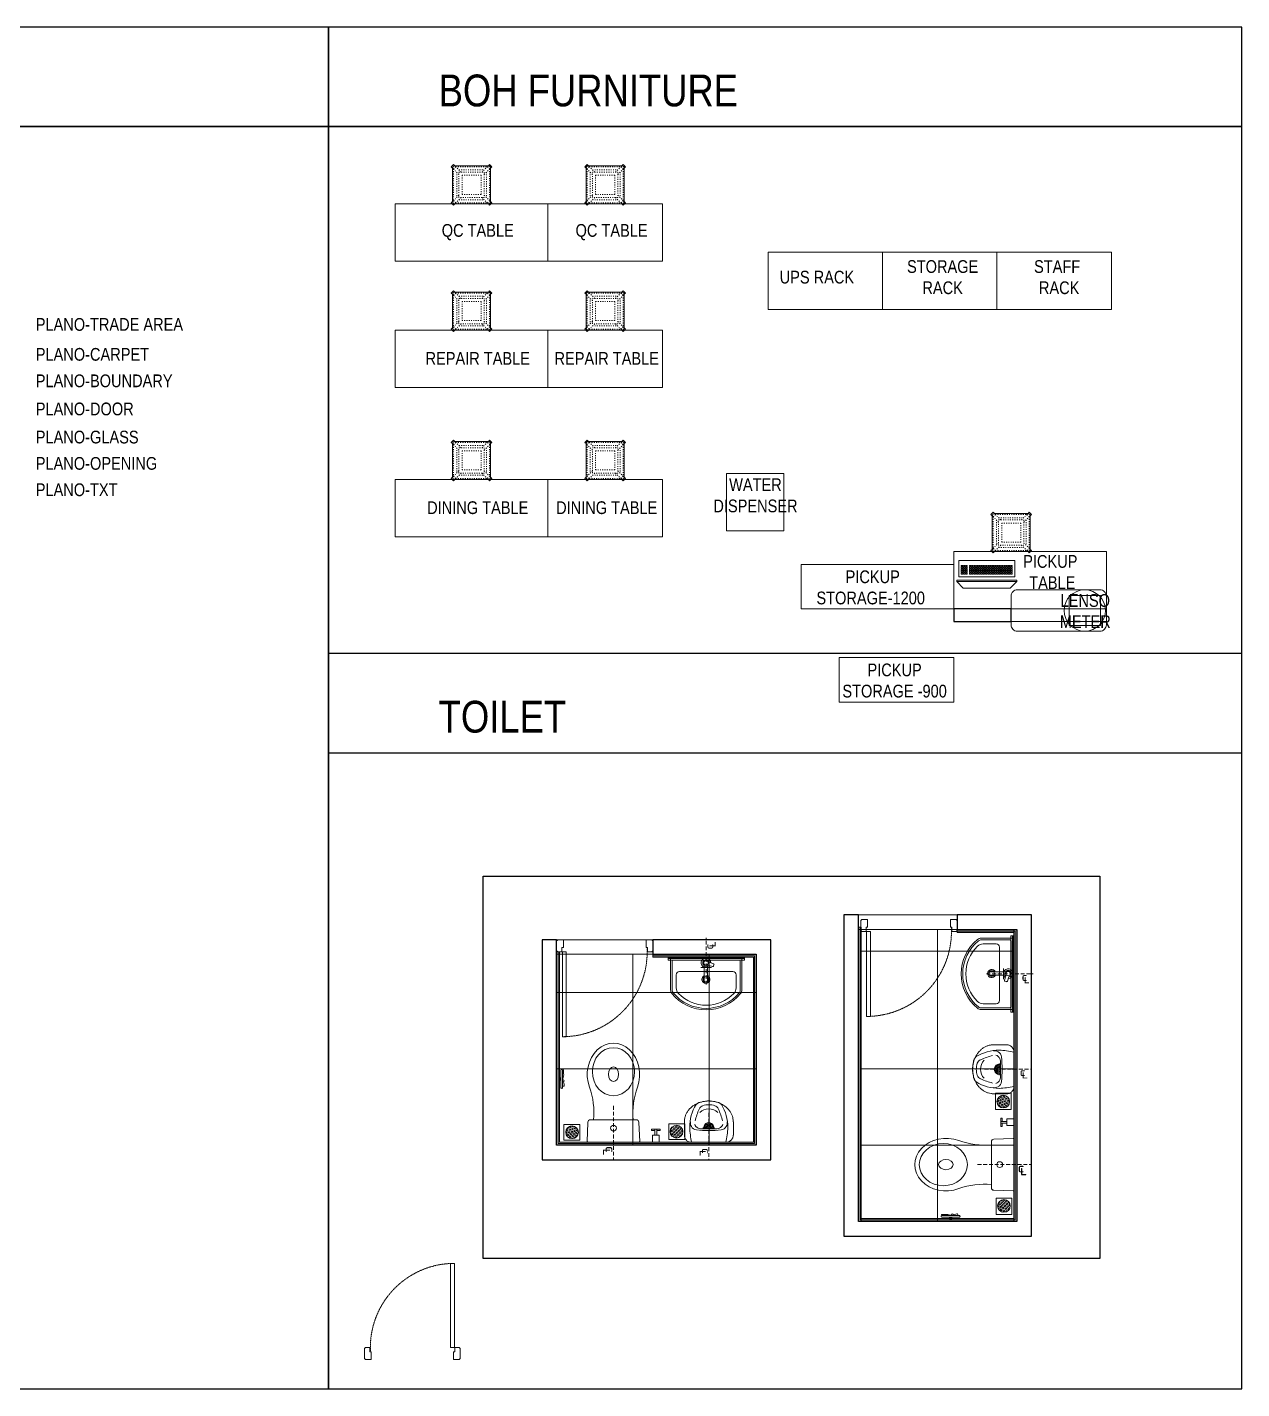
# Model space of a CAD drawing. Header units: millimetres. Extents: x 13313 to 49928, y -904178 to -893476.
# Drawn here: x 40379 to 49928, y -904178 to -893476 of the extents above; entities that cross this region are included whole.
import ezdxf

# ---------------------------------------------------------------- set-up
doc = ezdxf.new("R2010")
doc.units = ezdxf.units.MM
doc.header["$LTSCALE"] = 12
doc.header["$MEASUREMENT"] = 0
for name, pattern in [('a_p6_plan_L18$0$HIDDEN', [0.375, 0.25, -0.125]), ('ACAD_ISO03W100', [30, 12, -18]), ('CENTER', [2, 1.25, -0.25, 0.25, -0.25]), ('DOT2', [0.125, 0, -0.125]), ('HIDDEN', [0.375, 0.25, -0.125]), ('HIDDEN2', [0.1875, 0.125, -0.0625])]:
    doc.linetypes.add(name, pattern=pattern)
doc.layers.get('0').update_dxf_attribs({"lineweight": 25})
for name, color, linetype, lineweight in [('A-WALL', 1, 'Continuous', 30), ('centerline-toilets', 2, 'CENTER', 13), ('Fhitting', 152, 'Continuous', 30), ('LK-CURTAIN', 144, 'Continuous', 9), ('LK-DOOR', 34, 'Continuous', 20), ('LK-EQPMT', 3, 'Continuous', 18), ('LK-FF&E WALL', 1, 'Continuous', 9), ('LK-FLOORING', 6, 'Continuous', 15), ('LK-IT', 3, 'Continuous', 18), ('LK-PARTITION', 21, 'Continuous', 25), ('LK-TEXT', 31, 'Continuous', 5), ('LN-ELEVATION-1', 81, 'Continuous', 13), ('LN-ELEVATION-2', 103, 'Continuous', 20), ('LN-ELEVATION-3', 125, 'a_p6_plan_L18$0$HIDDEN', 18), ('LN-ELEVATION-5', 167, 'Continuous', 5), ('PHE-FITTING', 5, 'Continuous', 9), ('PLANO-BOUNDARY', 252, 'Continuous', 5), ('PLANO-CARPET', 3, 'Continuous', 18), ('PLANO-DOOR', 252, 'Continuous', 5), ('PLANO-GLASS', 252, 'Continuous', 5), ('PLANO-OPENING', 252, 'Continuous', 5), ('PLANO-TXT', 252, 'Continuous', 5)]:
    doc.layers.add(name, color=color, linetype=linetype, lineweight=lineweight)
doc.layers.add('A_BEAMPLASTER', color=8, linetype='Continuous', lineweight=9, true_color=0x757575)
doc.layers.add('PLANO-TRADE AREA', color=7, linetype='Continuous')
doc.styles.add('LK TXT HEADER', font='Arial Narrow.ttf', dxfattribs={"height": 250})
doc.styles.add('LK TXT STD 100', font='Arial Narrow.ttf', dxfattribs={"height": 100})
doc.styles.get("Standard").update_dxf_attribs({"font": 'Arial Narrow.ttf'})

# ---------------------------------------------------------------- blocks, each defined once
blk = doc.blocks.new('CLENS 600 TYPE 6')
at = {"layer": 'LN-ELEVATION-1', "ltscale": 0.5}
blk.add_lwpolyline([(130, -225), (-130, -225, -0.414214), (-150, -205), (-150, 55, -0.414214), (-130, 75), (130, 75, -0.414214), (150, 55), (150, -205, -0.414214)], format="xyb", close=True, dxfattribs=at)
at = {"layer": 'LN-ELEVATION-3', "linetype": 'ACAD_ISO03W100', "ltscale": 0.05}
for p, q in [((-100, 7), (-142, 50)), ((-142, -200), (-142, 50)), ((-82, 25), (-125, 67)), ((125, 67), (-125, 67)), ((-117, -175), (-117, 25)), ((100, 42), (-100, 42)), ((82, 25), (125, 67)), ((100, 7), (142, 50)), ((117, -175), (117, 25)), ((142, -200), (142, 50)), ((-100, -157), (-142, -200)), ((-82, -175), (-125, -217)), ((100, -192), (-100, -192)), ((82, -175), (125, -217)), ((100, -157), (142, -200)), ((125, -217), (-125, -217))]:
    blk.add_line(p, q, dxfattribs=at)
for points in [[(-132, 75), (-125, 67), (-142, 50), (-150, 57)], [(132, 75), (125, 67), (142, 50), (150, 57)], [(-132, -225), (-125, -217), (-142, -200), (-150, -207)], [(132, -225), (125, -217), (142, -200), (150, -207)]]:
    blk.add_lwpolyline(points, dxfattribs=at)
for points in [[(100, -175), (-100, -175), (-100, 25), (100, 25)], [(75, -150), (-75, -150), (-75, 0), (75, 0)]]:
    blk.add_lwpolyline(points, close=True, dxfattribs=at)
at = {"layer": 'LN-ELEVATION-5', "ltscale": 0.5}
for points in [[(-150, 57), (-160, 67), (-142, 85), (-132, 75)], [(150, 57), (160, 67), (142, 85), (132, 75)], [(-150, -207), (-160, -217), (-142, -235), (-132, -225)], [(150, -207), (160, -217), (142, -235), (132, -225)]]:
    blk.add_lwpolyline(points, dxfattribs=at)
blk = doc.blocks.new('*U63')
at = {"layer": 'LK-EQPMT', "ltscale": 12}
blk.add_lwpolyline([(6, 5), (-6, 5), (-6, -5), (6, -5)], close=True, dxfattribs=at)
blk = doc.blocks.new('*U62')
at = {"color": 0, "linetype": 'ByBlock', "lineweight": -2, "transparency": 16777216}
for p in [(0, 0), (18, 0), (36, 0), (54, 0), (72, 0), (90, 0), (108, 0), (126, 0), (144, 0), (162, 0), (180, 0), (198, 0), (216, 0), (233, 0), (251, 0), (269, 0), (287, 0), (305, 0), (323, 0), (0, -15), (0, -29), (0, -44), (0, -59), (18, -15), (18, -29), (18, -44), (18, -59), (36, -15), (36, -29), (36, -44), (36, -59), (54, -15), (54, -29), (54, -44), (54, -59), (72, -15), (72, -29), (72, -44), (72, -59), (90, -15), (90, -29), (90, -44), (90, -59), (108, -15), (108, -29), (108, -44), (108, -59), (126, -15), (126, -29), (126, -44), (126, -59), (144, -15), (144, -29), (144, -44), (144, -59), (162, -15), (162, -29), (162, -44), (162, -59), (180, -15), (180, -29), (180, -44), (180, -59), (198, -15), (198, -29), (198, -44), (198, -59), (216, -15), (216, -29), (216, -44), (216, -59), (233, -15), (233, -29), (233, -44), (233, -59), (251, -15), (251, -29), (251, -44), (251, -59), (269, -15), (269, -29), (269, -44), (269, -59), (287, -15), (287, -29), (287, -44), (287, -59), (305, -15), (305, -29), (305, -44), (305, -59), (323, -15), (323, -29), (323, -44), (323, -59)]:
    blk.add_blockref('*U63', p, dxfattribs=at)
blk = doc.blocks.new('*U65')
at = {"layer": 'LK-EQPMT', "ltscale": 12}
blk.add_lwpolyline([(6, 5), (-6, 5), (-6, -5), (6, -5)], close=True, dxfattribs=at)
blk = doc.blocks.new('*U64')
at = {"color": 0, "linetype": 'ByBlock', "lineweight": -2, "transparency": 16777216}
for p in [(0, 0), (18, 0), (36, 0), (0, -15), (0, -29), (0, -44), (0, -59), (18, -15), (18, -29), (18, -44), (18, -59), (36, -15), (36, -29), (36, -44), (36, -59)]:
    blk.add_blockref('*U65', p, dxfattribs=at)
blk = doc.blocks.new('KEYBOARD')
at = {"ltscale": 12}
blk.add_lwpolyline([(8, 0), (8, 129), (448, 129), (448, 0)], close=True, dxfattribs=at)
for name, p in [('*U62', (35, 102)), ('*U64', (387, 102))]:
    blk.add_blockref(name, p)
blk = doc.blocks.new('Pickup table PC')
at = {"layer": 'LN-ELEVATION-2', "ltscale": 0.5}
for points in [[(470, 50), (0, 50), (0, 62), (470, 62)], [(420, 0), (50, 0), (0, 50), (470, 50)]]:
    blk.add_lwpolyline(points, close=True, dxfattribs=at)
blk = doc.blocks.new('*U58')
at = {"layer": 'LK-DOOR'}
for p, q in [((547492, 1778574), (547492, 1779241)), ((547523, 1779241), (547492, 1779241)), ((547523, 1779241), (547523, 1778574)), ((547447, 1778569), (547453, 1778569)), ((547447, 1778484), (547447, 1778569)), ((547447, 1778484), (547453, 1778484)), ((547453, 1778574), (547489, 1778574)), ((547453, 1778569), (547453, 1778574)), ((547453, 1778479), (547453, 1778484)), ((547453, 1778479), (547500, 1778479)), ((547489, 1778540), (547489, 1778574)), ((547489, 1778540), (547500, 1778540)), ((547523, 1778574), (547492, 1778574)), ((547500, 1778479), (547500, 1778540)), ((548151, 1778479), (548151, 1778540)), ((548161, 1778540), (548151, 1778540)), ((548198, 1778479), (548151, 1778479)), ((548198, 1778574), (548161, 1778574)), ((548161, 1778540), (548161, 1778574)), ((548198, 1778569), (548198, 1778574)), ((548203, 1778569), (548198, 1778569)), ((548198, 1778479), (548198, 1778484)), ((548203, 1778484), (548198, 1778484)), ((548203, 1778484), (548203, 1778569))]:
    blk.add_line(p, q, dxfattribs=at)
at = {"layer": 'LK-DOOR', "color": 7, "linetype": 'HIDDEN2', "extrusion": (0, 0, -1)}
blk.add_ellipse((547492, 1778574), major_axis=(667, 0), ratio=1, start_param=-1.570791, end_param=0.051209, dxfattribs=at)
blk = doc.blocks.new('*U59')
at = {"layer": 'LK-DOOR'}
for p, q in [((547492, 1778574), (547492, 1779241)), ((547523, 1779241), (547492, 1779241)), ((547523, 1779241), (547523, 1778574)), ((547447, 1778569), (547453, 1778569)), ((547447, 1778484), (547447, 1778569)), ((547447, 1778484), (547453, 1778484)), ((547453, 1778574), (547489, 1778574)), ((547453, 1778569), (547453, 1778574)), ((547453, 1778479), (547453, 1778484)), ((547453, 1778479), (547500, 1778479)), ((547489, 1778540), (547489, 1778574)), ((547489, 1778540), (547500, 1778540)), ((547523, 1778574), (547492, 1778574)), ((547500, 1778479), (547500, 1778540)), ((548151, 1778479), (548151, 1778540)), ((548161, 1778540), (548151, 1778540)), ((548198, 1778479), (548151, 1778479)), ((548198, 1778574), (548161, 1778574)), ((548161, 1778540), (548161, 1778574)), ((548198, 1778569), (548198, 1778574)), ((548203, 1778569), (548198, 1778569)), ((548198, 1778479), (548198, 1778484)), ((548203, 1778484), (548198, 1778484)), ((548203, 1778484), (548203, 1778569))]:
    blk.add_line(p, q, dxfattribs=at)
at = {"layer": 'LK-DOOR', "color": 7, "linetype": 'HIDDEN2', "extrusion": (0, 0, -1)}
blk.add_ellipse((547492, 1778574), major_axis=(667, 0), ratio=1, start_param=-1.570791, end_param=0.051209, dxfattribs=at)
blk = doc.blocks.new('Stool')
at = {"layer": 'LN-ELEVATION-1', "ltscale": 0.5}
blk.add_lwpolyline([(-130, 300), (130, 300, -0.414214), (150, 280), (150, 20, -0.414214), (130, 0), (-130, 0, -0.414214), (-150, 20), (-150, 280, -0.414214)], format="xyb", close=True, dxfattribs=at)
at = {"layer": 'LN-ELEVATION-3', "linetype": 'ACAD_ISO03W100', "ltscale": 0.05}
for p, q in [((-100, 232), (-142, 275)), ((-142, 275), (-142, 25)), ((-82, 250), (-125, 292)), ((-125, 292), (125, 292)), ((-117, 250), (-117, 50)), ((-100, 267), (100, 267)), ((82, 250), (125, 292)), ((100, 232), (142, 275)), ((117, 250), (117, 50)), ((142, 275), (142, 25)), ((-100, 68), (-142, 25)), ((-82, 50), (-125, 8)), ((-125, 8), (125, 8)), ((-100, 33), (100, 33)), ((82, 50), (125, 8)), ((100, 68), (142, 25))]:
    blk.add_line(p, q, dxfattribs=at)
for points in [[(-132, 300), (-125, 292), (-142, 275), (-150, 282)], [(132, 300), (125, 292), (142, 275), (150, 282)], [(-132, 0), (-125, 8), (-142, 25), (-150, 18)], [(132, 0), (125, 8), (142, 25), (150, 18)]]:
    blk.add_lwpolyline(points, dxfattribs=at)
for points in [[(-100, 250), (100, 250), (100, 50), (-100, 50)], [(-75, 225), (75, 225), (75, 75), (-75, 75)]]:
    blk.add_lwpolyline(points, close=True, dxfattribs=at)
at = {"layer": 'LN-ELEVATION-5', "ltscale": 0.5}
for points in [[(-150, 282), (-160, 292), (-142, 310), (-132, 300)], [(150, 282), (160, 292), (142, 310), (132, 300)], [(-150, 18), (-160, 8), (-142, -10), (-132, 0)], [(150, 18), (160, 8), (142, -10), (132, 0)]]:
    blk.add_lwpolyline(points, dxfattribs=at)
blk = doc.blocks.new('DLF-RSP-AR-CD-DWG-4DT-3113$0$X-TYPICAL TOILET UPPER FLOORS - 02$0$urinals')
at = {"layer": 'PHE-FITTING'}
for p, q in [((0, -16), (0, 8)), ((0, -105), (0, -161)), ((-46, -115), (46, -115))]:
    blk.add_line(p, q, dxfattribs=at)
blk.add_lwpolyline([(135, 0), (-135, 0, 0.036949), (-150, -116, 0.138094), (-100, -297, 0.221721), (-52, -318, 0.062656), (0, -325, 0.062656), (52, -318, 0.221721), (100, -297, 0.138094), (150, -116, 0.036949)], format="xyb", close=True, dxfattribs=at)
for centre, radius, start, end in [((-94, -145), 47.1, 93.3708, 154.4824), ((3, -1238), 1145, 90.1625, 95.0265), ((-51, -225), 119, 89.5454, 105.8857), ((0, -996), 891, 89.9918, 93.182), ((0, -115), 40, 167.428, 12.572), ((0, -115), 33, 164.1814, 15.8186), ((0, -115), 32, 163.6049, 16.3951), ((0, -115), 22.6, 155.6653, 24.3347), ((0, -115), 14.7, 139.9109, 40.0891), ((-3, -1238), 1145, 84.9735, 89.8375), ((0, -996), 891, 86.818, 90.0082), ((51, -225), 119, 74.1143, 90.4546), ((94, -145), 47.1, 25.5176, 86.6292), ((-91, -153), 53.8, 148.4868, 188.6401), ((-71, -150), 40.2, 106.7016, 169.725), ((414, -38), 538, 193.994, 204.5632), ((-414, -38), 538, 335.4368, 346.006), ((71, -150), 40.2, 10.275, 73.2984), ((91, -153), 53.8, 351.3599, 31.5132), ((-30, -241), 50, 204.5632, 250.4606), ((-2, -165), 97.6, 225, 270.9552), ((-2, -161), 135, 250.4606, 270.6492), ((2, -165), 97.6, 269.0448, 315), ((2, -161), 135, 269.3508, 289.5394), ((30, -241), 50, 289.5394, 335.4368)]:
    blk.add_arc(centre, radius, start, end, dxfattribs=at)
blk.add_open_spline([(135, 0), (105, 0), (76, 0), (-13, 0), (-73, 0), (-133, 0), (-133, 0), (-134, 0), (-134, 0), (-135, 0), (-135, 0), (-135, 0), (-135, 0), (-135, 0), (-135, 0), (-135, 0), (-135, 0), (-135, 0), (-135, 0), (-135, 0), (-135, 0), (-135, 0), (-135, 0), (-136, 0), (-136, 0), (-136, 0), (-137, 0), (-138, 0), (-138, 0), (-141, 0), (-142, 0), (-146, -1), (-149, -2), (-155, -3), (-158, -5), (-163, -7), (-166, -9), (-171, -13), (-173, -15), (-178, -19), (-180, -22), (-184, -27), (-185, -29), (-188, -35), (-189, -38), (-191, -43), (-191, -46), (-192, -50), (-192, -51), (-192, -52), (-192, -54), (-193, -56), (-193, -56), (-193, -57), (-193, -57), (-193, -57), (-193, -57), (-193, -57), (-193, -57), (-193, -57), (-193, -57), (-193, -58), (-193, -58), (-193, -58), (-193, -58), (-193, -58), (-193, -58), (-193, -58), (-193, -59), (-193, -59), (-193, -60), (-193, -61), (-193, -62), (-193, -65), (-193, -66), (-193, -72), (-193, -75), (-193, -86), (-193, -93), (-193, -114), (-193, -128), (-193, -146), (-193, -145), (-193, -149), (-193, -150), (-193, -154), (-193, -156), (-193, -159), (-193, -159), (-193, -159), (-193, -159), (-193, -160), (-193, -160), (-193, -160), (-193, -160), (-193, -160), (-193, -160), (-193, -160), (-193, -160), (-193, -160), (-193, -160), (-193, -160), (-193, -161), (-193, -161), (-193, -161), (-193, -162), (-193, -162), (-192, -164), (-192, -165), (-192, -168), (-192, -170), (-192, -176), (-191, -180), (-189, -191), (-188, -198), (-183, -212), (-180, -219), (-173, -233), (-169, -240), (-159, -253), (-154, -259), (-142, -271), (-136, -277), (-123, -287), (-115, -292), (-101, -301), (-93, -305), (-77, -311), (-69, -314), (-53, -319), (-44, -321), (-28, -323), (-20, -324), (-9, -325), (-7, -325), (-3, -325), (-1, -325), (2, -325), (4, -325), (8, -325), (11, -325), (21, -324), (27, -323), (42, -321), (50, -319), (67, -315), (75, -312), (92, -305), (100, -301), (115, -292), (123, -288), (136, -277), (143, -271), (155, -259), (160, -252), (170, -238), (174, -231), (181, -217), (184, -210), (188, -195), (190, -188), (191, -179), (191, -178), (192, -174), (192, -171), (192, -168), (192, -167), (192, -164), (192, -162), (192, -160), (192, -160), (192, -160), (192, -160), (192, -160), (192, -159), (192, -159), (192, -159), (192, -158), (192, -157), (192, -156), (192, -155), (192, -152), (192, -150), (192, -143), (192, -144), (192, -132), (192, -124), (192, -99), (192, -82), (192, -65), (192, -64), (192, -62), (192, -60), (192, -58), (192, -58), (192, -57), (192, -57), (192, -57), (192, -57), (192, -57), (192, -57), (192, -57), (192, -57), (192, -57), (192, -57), (192, -56), (192, -56), (192, -55), (192, -55), (192, -53), (192, -52), (192, -48), (191, -46), (190, -40), (189, -37), (186, -31), (184, -28), (180, -22), (178, -19), (173, -14), (170, -12), (164, -8), (161, -6), (155, -3), (151, -2), (145, -1), (142, 0), (137, 0), (136, 0), (135, 0)], degree=3, knots=[0, 0, 0, 0, 0.329607, 0.329607, 0.988822, 0.988822, 0.996691, 0.996691, 0.998638, 0.998638, 0.99992, 0.99992, 1.000227, 1.000227, 1.000534, 1.000534, 1.001148, 1.001148, 1.002375, 1.002375, 1.00483, 1.00483, 1.009739, 1.009739, 1.019558, 1.019558, 1.039196, 1.039196, 1.078472, 1.078472, 1.157024, 1.157024, 1.314128, 1.314128, 1.471232, 1.471232, 1.628335, 1.628335, 1.785439, 1.785439, 1.942543, 1.942543, 2.099647, 2.099647, 2.256751, 2.256751, 2.413855, 2.413855, 2.450944, 2.450944, 2.525122, 2.525122, 2.556641, 2.556641, 2.563699, 2.563699, 2.567479, 2.567479, 2.57001, 2.57001, 2.570783, 2.570783, 2.572328, 2.572328, 2.573873, 2.573873, 2.576964, 2.576964, 2.583145, 2.583145, 2.595507, 2.595507, 2.620232, 2.620232, 2.669681, 2.669681, 2.76858, 2.76858, 2.966376, 2.966376, 3.36197, 3.36197, 3.45996, 3.45996, 3.491387, 3.491387, 3.554241, 3.554241, 3.562213, 3.562213, 3.566829, 3.566829, 3.570018, 3.570018, 3.570684, 3.570684, 3.571294, 3.571294, 3.571904, 3.571904, 3.573124, 3.573124, 3.575564, 3.575564, 3.580444, 3.580444, 3.590203, 3.590203, 3.609723, 3.609723, 3.648762, 3.648762, 3.72684, 3.72684, 3.861362, 3.861362, 3.995884, 3.995884, 4.130406, 4.130406, 4.264928, 4.264928, 4.39945, 4.39945, 4.533972, 4.533972, 4.668494, 4.668494, 4.803016, 4.803016, 4.937539, 4.937539, 5.072061, 5.072061, 5.118026, 5.118026, 5.144558, 5.144558, 5.17109, 5.17109, 5.224154, 5.224154, 5.330281, 5.330281, 5.468863, 5.468863, 5.607445, 5.607445, 5.746027, 5.746027, 5.884609, 5.884609, 6.023191, 6.023191, 6.161773, 6.161773, 6.300355, 6.300355, 6.438937, 6.438937, 6.577519, 6.577519, 6.602876, 6.602876, 6.653589, 6.653589, 6.673028, 6.673028, 6.711906, 6.711906, 6.713712, 6.713712, 6.715518, 6.715518, 6.719129, 6.719129, 6.726351, 6.726351, 6.740796, 6.740796, 6.769686, 6.769686, 6.827466, 6.827466, 6.943027, 6.943027, 7.174147, 7.174147, 7.636387, 7.636387, 7.659394, 7.659394, 7.705407, 7.705407, 7.71212, 7.71212, 7.713128, 7.713128, 7.714137, 7.714137, 7.716153, 7.716153, 7.720185, 7.720185, 7.728249, 7.728249, 7.744378, 7.744378, 7.776636, 7.776636, 7.841152, 7.841152, 7.970184, 7.970184, 8.14844, 8.14844, 8.326696, 8.326696, 8.504953, 8.504953, 8.683209, 8.683209, 8.861465, 8.861465, 9.039722, 9.039722, 9.217978, 9.217978, 9.283185, 9.283185, 9.283185, 9.283185], dxfattribs=at)
blk = doc.blocks.new('jALI')
at = {"layer": 'PHE-FITTING', "ltscale": 5}
h = blk.add_hatch(dxfattribs=at)
h.set_pattern_fill('HEX', color=256, scale=50, angle=135, double=1)
h.set_pattern_definition([(135, (-344825.863, 460708.187), (-7.65465545, -7.65465545), [6.25, -12.5]), (255, (-344825.863, 460708.187), (10.4564538, -2.80179835), [6.25, -12.5]), (195, (-344830.282, 460712.606), (2.80179835, -10.4564538), [6.25, -12.5])])
edge = h.paths.add_edge_path()
edge.add_arc((-393188, 163648), 50, -90, 270)
blk.add_lwpolyline([(-393250, 163582), (-393126, 163582), (-393126, 163709), (-393250, 163709)], close=True, dxfattribs=at)
blk.add_circle((-393188, 163648), 50, dxfattribs=at)
blk = doc.blocks.new('Urinal')
at = {"layer": 'centerline-toilets', "linetype": 'HIDDEN', "ltscale": 10}
blk.add_line((0, 231), (0, -137), dxfattribs=at)
at = {"layer": 'Fhitting', "lineweight": 0, "ltscale": 0.5, "rotation": 180}
blk.add_blockref('DLF-RSP-AR-CD-DWG-4DT-3113$0$X-TYPICAL TOILET UPPER FLOORS - 02$0$urinals', (0, 0), dxfattribs=at)
at = {"layer": 'Fhitting', "lineweight": 0, "ltscale": 0.5, "xscale": -1, "rotation": 90}
blk.add_blockref('jALI', (163394, -393104), dxfattribs=at)
at = {"layer": 'centerline-toilets', "linetype": 'DOT2', "insert": (-31, -69), "char_height": 75, "width": 495.83, "attachment_point": 5, "rotation": 270}
blk.add_mtext('{\\fISOCPEUR|b0|i0|c0|p34;℄}', dxfattribs=at)
blk = doc.blocks.new('WC')
at = {"layer": 'centerline-toilets', "linetype": 'HIDDEN', "ltscale": 10}
blk.add_line((0, 286), (0, -135), dxfattribs=at)
at = {"layer": 'PHE-FITTING'}
for p, q in [((-413, 567), (-413, 429)), ((-401, 567), (-401, 429)), ((-419, 507), (-425, 507)), ((-425, 507), (-425, 489)), ((-419, 489), (-425, 489)), ((-419, 507), (-419, 489)), ((-419, 504), (-413, 504)), ((-419, 492), (-413, 492)), ((-206, 6), (-202, 157)), ((181, 177), (-183, 177)), ((206, 6), (200, 157)), ((-200, 0), (200, 0))]:
    blk.add_line(p, q, dxfattribs=at)
at = {"layer": 'PHE-FITTING', "ltscale": 100}
for p, q in [((366, 103), (300, 103)), ((300, 92), (300, 103)), ((326, 92), (300, 92)), ((307, 0), (307, 57)), ((359, 57), (307, 57)), ((326, 103), (326, 57)), ((340, 103), (340, 57)), ((366, 92), (340, 92)), ((359, 57), (359, 0)), ((366, 92), (366, 103)), ((359, 0), (307, 0))]:
    blk.add_line(p, q, dxfattribs=at)
at = {"layer": 'PHE-FITTING'}
blk.add_circle((0, 112), 22.9, dxfattribs=at)
for centre, radius, start, end in [((-407, 567), 6, 0, 180), ((-407, 429), 6, 180, 0), ((-776, 231), 622, 354.997, 19.0619), ((776, 226), 623, 160.5196, 184.5617), ((-182, 158), 19.3, 90.3509, 180.8981), ((180, 158), 19.3, 359.1019, 89.6491), ((-200, 6), 5.72, 177.9546, 270), ((200, 6), 5.72, 270, 2.0454)]:
    blk.add_arc(centre, radius, start, end, dxfattribs=at)
at = {"layer": 'PHE-FITTING', "extrusion": (0, 0, -1)}
for centre, major_axis, ratio, start_param, end_param in [((0, 534), (0, -245), 0.842028, 7.436326, 11.41323), ((0, 535), (0, -57.2), 0.7, 1.570796326794896, 7.853981633974482)]:
    blk.add_ellipse(centre, major_axis=major_axis, ratio=ratio, start_param=start_param, end_param=end_param, dxfattribs=at)
blk.add_ellipse((0, 555), major_axis=(0, -189), ratio=0.878788, dxfattribs=at)
at = {"layer": 'PHE-FITTING'}
blk.add_open_spline([(-401, 441), (-397, 441), (-384, 439), (-389, 459), (-396, 480), (-386, 478), (-386, 491), (-403, 487), (-385, 532), (-396, 547), (-391, 570), (-397, 569), (-401, 568)], degree=3, knots=[0, 0, 0, 0, 9.744972, 33.823887, 47.583551, 49.497915, 60.560502, 63.822284, 93.508019, 135.756925, 141.904352, 150.301906, 150.301906, 150.301906, 150.301906], dxfattribs=at)
at = {"layer": 'PHE-FITTING', "lineweight": 0, "ltscale": 0.5, "rotation": 270}
blk.add_blockref('jALI', (-163973, -393109), dxfattribs=at)
at = {"layer": 'centerline-toilets', "linetype": 'DOT2', "insert": (-36, -57), "char_height": 85.83, "width": 567.4, "attachment_point": 5, "rotation": 270}
blk.add_mtext('{\\fISOCPEUR|b0|i0|c0|p34;℄}', dxfattribs=at)
blk = doc.blocks.new('Wash Basin')
at = {"layer": 'PHE-FITTING', "lineweight": 9}
h = blk.add_hatch(dxfattribs=at)
h.set_pattern_fill('ANSI38', color=256, scale=70, angle=990, style=0, double=1)
h.set_pattern_definition([(315, (-64.7135, -33.325), (6.18718, 6.18718), []), (45, (-64.7135, -33.325), (6.18718, 18.56155), [21.875, -13.125])])
h.paths.add_polyline_path([(300, -22), (-300, -22), (-300, -34), (300, -34)])
at = {"layer": 'centerline-toilets', "linetype": 'HIDDEN', "ltscale": 10}
blk.add_line((0, -238), (0, 130), dxfattribs=at)
at = {"layer": 'PHE-FITTING', "ltscale": 100}
for p, q in [((-280, -32), (-280, -278)), ((-270, -22), (270, -22)), ((-268, -55), (-268, -278)), ((-258, -45), (258, -45)), ((-15, -89), (-15, -208)), ((11, -208), (11, -89)), ((268, -55), (268, -278)), ((280, -32), (280, -278))]:
    blk.add_line(p, q, dxfattribs=at)
at = {"layer": 'PHE-FITTING', "lineweight": 9}
blk.add_lwpolyline([(-300, -22), (-300, -34), (300, -34), (300, -22)], close=True, dxfattribs=at)
at = {"layer": 'PHE-FITTING', "ltscale": 0.5}
blk.add_lwpolyline([(-300, -34), (-300, -46), (300, -46), (300, -34)], close=True, dxfattribs=at)
at = {"layer": 'PHE-FITTING', "ltscale": 100}
blk.add_lwpolyline([(41, -103), (-41, -103)], dxfattribs=at)
blk.add_lwpolyline([(23, -62), (58, -74, -0.414214), (61, -81), (58, -93, -0.414214), (50, -96), (16, -85)], format="xyb", dxfattribs=at)
blk.add_lwpolyline([(-235, -264, 0.191896), (-217, -309, 0.420236), (217, -309, 0.191896), (235, -264), (235, -161, 0.414214), (210, -136), (-210, -136, 0.414214), (-235, -161)], format="xyb", close=True, dxfattribs=at)
for centre, radius in [((-2, -67), 17.5), ((-2, -197), 22.5)]:
    blk.add_circle(centre, radius, dxfattribs=at)
for centre, radius, start, end in [((-270, -32), 10, 90, 180), ((-258, -55), 10, 90, 180), ((258, -55), 10, 0, 90), ((270, -32), 10, 0, 90), ((-2, -197), 32.1, 113.0898, 66.246), ((-2, -197), 20.5, 128.0403, 237.2899), ((-2, -197), 20.5, 304.4733, 50.7332), ((-230, -278), 50, 180, 218.4461), ((0, -89), 348, 219.2826, 320.7174), ((-230, -278), 38, 180, 218.4461), ((0, -89), 336, 219.313, 320.687), ((230, -278), 38, 321.5539, 0), ((230, -278), 50, 321.5539, 0)]:
    blk.add_arc(centre, radius, start, end, dxfattribs=at)
for centre, major_axis, start_param, end_param in [((-2, -67), (0, 38.3), 4.720493, 9.081982), ((-2, -67), (-0.2, -25.6), 1.769108, 7.074098), ((-2, -67), (0, 38.3), 3.484555, 4.083576), ((-2, -208), (-9.04, 9.04), 0.785398, 3.926991)]:
    blk.add_ellipse(centre, major_axis=major_axis, ratio=1, start_param=start_param, end_param=end_param, dxfattribs=at)
at = {"layer": 'centerline-toilets', "linetype": 'DOT2', "insert": (33, 62), "char_height": 75, "width": 495.83, "attachment_point": 5, "rotation": 90}
blk.add_mtext('{\\fISOCPEUR|b0|i0|c0|p34;℄}', dxfattribs=at)
blk = doc.blocks.new('*U60')
at = {"layer": 'LK-DOOR'}
for p, q in [((548122, 1779235), (548122, 1778574)), ((548122, 1779235), (548153, 1779235)), ((548153, 1778574), (548153, 1779235)), ((547447, 1778569), (547452, 1778569)), ((547447, 1778484), (547447, 1778569)), ((547447, 1778484), (547452, 1778484)), ((547452, 1778574), (547489, 1778574)), ((547452, 1778569), (547452, 1778574)), ((547452, 1778479), (547452, 1778484)), ((547452, 1778479), (547499, 1778479)), ((547489, 1778540), (547489, 1778574)), ((547489, 1778540), (547499, 1778540)), ((547499, 1778479), (547499, 1778540)), ((548122, 1778574), (548153, 1778574)), ((548145, 1778479), (548145, 1778540)), ((548156, 1778540), (548145, 1778540)), ((548192, 1778479), (548145, 1778479)), ((548192, 1778574), (548156, 1778574)), ((548156, 1778540), (548156, 1778574)), ((548192, 1778569), (548192, 1778574)), ((548197, 1778569), (548192, 1778569)), ((548192, 1778479), (548192, 1778484)), ((548197, 1778484), (548192, 1778484)), ((548197, 1778484), (548197, 1778569))]:
    blk.add_line(p, q, dxfattribs=at)
at = {"layer": 'LK-DOOR', "color": 7, "linetype": 'HIDDEN2'}
blk.add_ellipse((548153, 1778574), major_axis=(-661, 0), ratio=1, start_param=-1.570791, end_param=0.051209, dxfattribs=at)

msp = doc.modelspace()

# ---------------------------------------------------------------- hatches: boundary and pattern name
at = {"layer": 'A_BEAMPLASTER'}
h = msp.add_hatch(dxfattribs=at)
h.set_pattern_fill('DOLMIT', color=256, scale=12)
h.set_pattern_definition([(0, (-469959.9604, -844435.813), (0, 3), []), (45, (-469959.96, -844435.813), (-5.99999999, 5.99999999), [4.24264069, -8.48528137])])
h.paths.add_polyline_path([(46926.8, -900550), (46914.8, -900550), (46914.8, -902863.3), (48159, -902863.3), (48159, -900569.3), (47689.8, -900569.3), (47689.8, -900581.3), (48147, -900581.3), (48147, -902851.3), (46926.8, -902851.3)])
h = msp.add_hatch(dxfattribs=at)
h.set_pattern_fill('DOTS', color=256, scale=30)
h.set_pattern_definition([(0, (-469959.9604, -844435.8129), (0.9375, 1.875), [0, -1.875])])
h.paths.add_polyline_path([(46936.8, -900550), (46936.8, -902841.3), (48137, -902841.3), (48137, -900591.3), (47689.8, -900591.3), (47689.8, -900581.3), (48147, -900581.3), (48147, -902851.3), (46926.8, -902851.3), (46926.8, -900550)])
h = msp.add_hatch(dxfattribs=at)
h.set_pattern_fill('DOLMIT', color=256, scale=12)
h.set_pattern_definition([(0, (-472077.386, -844435.813), (0, 3), []), (45, (-472077.386, -844435.813), (-5.99999999, 5.99999999), [4.24264069, -8.48528137])])
h.paths.add_polyline_path([(44553.5, -900744), (44541.5, -900744), (44541.5, -902263.3), (46110, -902263.3), (46110, -900763.3), (45297.5, -900763.3), (45297.5, -900775.3), (46098, -900775.3), (46098, -902251.3), (44553.5, -902251.3)])
h = msp.add_hatch(dxfattribs=at)
h.set_pattern_fill('DOTS', color=256, scale=30)
h.set_pattern_definition([(0, (-472077.3859, -844435.8129), (0.9375, 1.875), [0, -1.875])])
h.paths.add_polyline_path([(44563.5, -900744), (44563.5, -902241.3), (46088, -902241.3), (46088, -900785.3), (45297.5, -900785.3), (45297.5, -900775.3), (46098, -900775.3), (46098, -902251.3), (44553.5, -902251.3), (44553.5, -900744)])

# ---------------------------------------------------------------- linework, layer by layer
for points in [[(13313, -894256.8), (42748.9, -894256.8), (42748.9, -893475.7), (13313, -893475.7)], [(20492.3, -894256.8), (49928.2, -894256.8), (49928.2, -893475.7), (20492.3, -893475.7)], [(42748.9, -893475.7), (35569.5, -893475.7), (35569.5, -894256.8), (42748.9, -894256.8)], [(49928.2, -893475.7), (42748.9, -893475.7), (42748.9, -894256.8), (49928.2, -894256.8)], [(49928.2, -893475.7), (42748.9, -893475.7), (42748.9, -894256.8), (49928.2, -894256.8)], [(42748.9, -894256.8), (35569.5, -894256.8), (35569.5, -904178.5), (42748.9, -904178.5)], [(49928.2, -894256.8), (42748.9, -894256.8), (42748.9, -904178.5), (49928.2, -904178.5)], [(49928.2, -894256.8), (42748.9, -894256.8), (42748.9, -904178.5), (49928.2, -904178.5)], [(42748.9, -899179.5), (49928.2, -899179.5), (49928.2, -898398.4), (42748.9, -898398.4)], [(49928.2, -898398.4), (42748.9, -898398.4), (42748.9, -899179.5), (49928.2, -899179.5)]]:
    msp.add_lwpolyline(points, close=True)
at = {"color": 0, "lineweight": -2}
msp.add_lwpolyline([(43964.8, -900148.5), (48813, -900148.5), (48813, -903153.3), (43964.8, -903153.3)], close=True, dxfattribs=at)
at = {"layer": 'A-WALL', "lineweight": -2}
for points in [[(46799.8, -900454.3), (46799.8, -902978.3), (48274, -902978.3), (48274, -900454.3), (47689.8, -900454.3), (47689.8, -900569.3), (48159, -900569.3), (48159, -902863.3), (46914.8, -902863.3), (46914.8, -900454.3)], [(44426.5, -900648.3), (44426.5, -902378.3), (46225, -902378.3), (46225, -900648.3), (45297.5, -900648.3), (45297.5, -900763.3), (46110, -900763.3), (46110, -902263.3), (44541.5, -902263.3), (44541.5, -900648.3)]]:
    msp.add_lwpolyline(points, close=True, dxfattribs=at)
at = {"layer": 'A_BEAMPLASTER'}
for points in [[(46926.8, -900550), (46914.8, -900550), (46914.8, -902863.3), (48159, -902863.3), (48159, -900569.3), (47689.8, -900569.3), (47689.8, -900581.3), (48147, -900581.3), (48147, -902851.3), (46926.8, -902851.3), (46926.8, -900550)], [(46936.8, -900550), (46936.8, -902841.3), (48137, -902841.3), (48137, -900591.3), (47689.8, -900591.3), (47689.8, -900581.3), (48147, -900581.3), (48147, -902851.3), (46926.8, -902851.3), (46926.8, -900550), (46936.8, -900550)], [(44553.5, -900744), (44541.5, -900744), (44541.5, -902263.3), (46110, -902263.3), (46110, -900763.3), (45297.5, -900763.3), (45297.5, -900775.3), (46098, -900775.3), (46098, -902251.3), (44553.5, -902251.3), (44553.5, -900744)], [(44563.5, -900744), (44563.5, -902241.3), (46088, -902241.3), (46088, -900785.3), (45297.5, -900785.3), (45297.5, -900775.3), (46098, -900775.3), (46098, -902251.3), (44553.5, -902251.3), (44553.5, -900744), (44563.5, -900744)]]:
    msp.add_lwpolyline(points, dxfattribs=at)
at = {"layer": 'LK-CURTAIN', "ltscale": 5}
msp.add_lwpolyline([(48863.8, -898048.1), (48113.8, -898048.1), (48113.8, -898148.1), (48863.8, -898148.1)], close=True, dxfattribs=at)
at = {"layer": 'LK-EQPMT'}
msp.add_lwpolyline([(48816.7, -898178.1), (48816.7, -897943.1), (48570.7, -897943.1), (48570.7, -898178.1)], close=True, dxfattribs=at)
at = {"layer": 'LK-FF&E WALL'}
for points in [[(43272.7, -895314.6), (44472.7, -895314.6), (44472.7, -894864.6), (43272.7, -894864.6)], [(44472.7, -895314.6), (45372.7, -895314.6), (45372.7, -894864.6), (44472.7, -894864.6)], [(47103.7, -895244.6), (46203.7, -895244.6), (46203.7, -895694.6), (47103.7, -895694.6)], [(48003.7, -895244.6), (47103.7, -895244.6), (47103.7, -895694.6), (48003.7, -895694.6)], [(48903.7, -895244.6), (48003.7, -895244.6), (48003.7, -895694.6), (48903.7, -895694.6)], [(43272.7, -896307.1), (44472.7, -896307.1), (44472.7, -895857.1), (43272.7, -895857.1)], [(44472.7, -896307.1), (45372.7, -896307.1), (45372.7, -895857.1), (44472.7, -895857.1)], [(45876.7, -897434.6), (46326.7, -897434.6), (46326.7, -896984.6), (45876.7, -896984.6)], [(43272.7, -897481.1), (44472.7, -897481.1), (44472.7, -897031.1), (43272.7, -897031.1)], [(44472.7, -897481.1), (45372.7, -897481.1), (45372.7, -897031.1), (44472.7, -897031.1)], [(47663.8, -898048.1), (48863.8, -898048.1), (48863.8, -897598.1), (47663.8, -897598.1)], [(47663.8, -898048.1), (47663.8, -897698.1), (46463.8, -897698.1), (46463.8, -898048.1)], [(47663.8, -898780.1), (47663.8, -898430.1), (46763.8, -898430.1), (46763.8, -898780.1)]]:
    msp.add_lwpolyline(points, close=True, dxfattribs=at)
msp.add_lwpolyline([(48113.8, -898173.1), (48113.8, -897948.1, -0.4142136), (48163.8, -897898.1), (48813.8, -897898.1, -0.4142136), (48863.8, -897948.1), (48863.8, -898173.1, -0.4142136), (48813.8, -898223.1), (48163.8, -898223.1, -0.4142136)], format="xyb", close=True, dxfattribs=at)
msp.add_circle((48693.7, -898060.6), 162.5, dxfattribs=at)
at = {"layer": 'LK-FLOORING'}
for points in [[(47689.8, -900454.3), (46914.8, -900454.3), (46914.8, -900569.3), (47689.8, -900569.3)], [(46936.8, -900738.3), (47537, -900738.3), (47537, -900569.3), (46936.8, -900569.3)], [(47537, -900738.3), (48137, -900738.3), (48137, -900569.3), (47537, -900569.3)], [(45297.5, -900648.3), (44541.5, -900648.3), (44541.5, -900763.3), (45297.5, -900763.3)], [(46936.8, -900738.3), (47537, -900738.3), (47537, -901663.3), (46936.8, -901663.3)], [(47537, -900738.3), (48137, -900738.3), (48137, -901663.3), (47537, -901663.3)], [(44541.5, -901063.3), (45141.5, -901063.3), (45141.5, -900763.3), (44541.5, -900763.3)], [(45141.5, -901063.3), (45741.5, -901063.3), (45741.5, -900763.3), (45141.5, -900763.3)], [(45741.5, -901063.3), (46110, -901063.3), (46110, -900763.3), (45741.5, -900763.3)], [(44541.5, -901063.3), (45141.5, -901063.3), (45141.5, -901663.3), (44541.5, -901663.3)], [(45141.5, -901063.3), (45741.5, -901063.3), (45741.5, -901663.3), (45141.5, -901663.3)], [(45741.5, -901063.3), (46110, -901063.3), (46110, -901663.3), (45741.5, -901663.3)], [(44541.5, -902263.3), (45141.5, -902263.3), (45141.5, -901663.3), (44541.5, -901663.3)], [(45141.5, -902263.3), (46110, -902263.3), (46110, -901663.3), (45141.5, -901663.3)], [(45141.5, -902263.3), (45741.5, -902263.3), (45741.5, -901663.3), (45141.5, -901663.3)], [(46936.8, -902863.3), (47537, -902863.3), (47537, -901663.3), (46936.8, -901663.3)], [(46936.8, -901663.3), (47537, -901663.3), (47537, -902263.3), (46936.8, -902263.3)], [(47537, -902863.3), (48137, -902863.3), (48137, -901663.3), (47537, -901663.3)], [(47537, -901663.3), (48137, -901663.3), (48137, -902263.3), (47537, -902263.3)]]:
    msp.add_lwpolyline(points, close=True, dxfattribs=at)
at = {"layer": 'LK-FLOORING', "color": 252, "lineweight": 5, "ltscale": 1444}
for points in [[(46914.8, -902863.3), (48159, -902863.3), (48159, -900569.3), (46914.8, -900569.3)], [(44541.5, -902263.3), (46110, -902263.3), (46110, -900763.3), (44541.5, -900763.3)]]:
    msp.add_lwpolyline(points, close=True, dxfattribs=at)
at = {"layer": 'LK-FLOORING', "color": 252, "ltscale": 1444}
msp.add_lwpolyline([(46088, -902241.3), (45719.5, -902241.3)], dxfattribs=at)
at = {"layer": 'LK-PARTITION'}
msp.add_lwpolyline([(47663.8, -898148.1), (48113.8, -898148.1), (48113.8, -898048.1), (47663.8, -898048.1)], close=True, dxfattribs=at)

# ---------------------------------------------------------------- block references
at = {"layer": 'LK-DOOR', "xscale": -1, "rotation": 180}
for name, p in [('*U58', (-500513.5, 877989.5)), ('*U59', (-502905.7, 877830.2))]:
    msp.add_blockref(name, p, dxfattribs=at)
at = {"layer": 'LK-DOOR'}
msp.add_blockref('*U60', (-504415.2, -2682428.1), dxfattribs=at)
at = {"layer": 'LK-FF&E WALL'}
for p in [(43872.7, -894864.6), (44922.7, -894864.6), (43872.7, -895857.1), (44922.7, -895857.1), (43872.7, -897031.1), (44922.7, -897031.1)]:
    msp.add_blockref('Stool', p, dxfattribs=at)
at = {"layer": 'LK-FF&E WALL', "rotation": 179.9999999999999}
msp.add_blockref('CLENS 600 TYPE 6', (48115.6, -897523.1), dxfattribs=at)
at = {"layer": 'LK-IT', "ltscale": 0.5, "rotation": 180}
msp.add_blockref('KEYBOARD', (48151.4, -897667.8), dxfattribs=at)
at = {"layer": 'LK-IT'}
msp.add_blockref('Pickup table PC', (47688.4, -897884), dxfattribs=at)
at = {"layer": 'PHE-FITTING', "color": 0, "lineweight": -2}
for name, p in [('Wash Basin', (45717.4, -900763.3)), ('WC', (44988.3, -902241.3)), ('Urinal', (45737.7, -902241.3))]:
    msp.add_blockref(name, p, dxfattribs=at)
for name, p, rotation in [('Wash Basin', (48159, -900917), 270), ('Urinal', (48137, -901667), 90), ('WC', (48137, -902416.5), 90)]:
    msp.add_blockref(name, p, dxfattribs=dict(at, rotation=rotation))

# ---------------------------------------------------------------- texts
at = {"style": 'LK TXT HEADER'}
for s, p in [('BOH FURNITURE', (43613.9, -894097.9)), ('TOILET', (43613.9, -899020.6))]:
    msp.add_text(s, height=250, dxfattribs=at).set_placement(p)
at = {"layer": 'LK-TEXT', "color": 0, "linetype": 'Continuous', "ltscale": 3, "char_height": 100, "attachment_point": 5, "style": 'LK TXT STD 100'}
for s, width, gutter_width, insert in [('QC TABLE', 783.964, 1, (43921.2, -895086.6)), ('QC TABLE', 783.964, 1, (44973.5, -895086.6)), ('UPS RACK', 1099.487, 1, (46587.8, -895440.9)), ('STORAGE \\PRACK', 1099.487, 1, (47576.4, -895440.9)), ('STAFF\\P RACK', 1099.487, 1, (48476.4, -895440.9)), ('REPAIR TABLE', 783.964, 1, (43921.2, -896079.1)), ('REPAIR TABLE', 783.964, 1, (44935.2, -896079.1)), ('WATER \\PDISPENSER', 264.162, 0.75, (46104.7, -897156.1)), ('DINING TABLE', 783.964, 1, (43921.2, -897253.1)), ('DINING TABLE', 783.964, 1, (44935.2, -897253.1)), ('PICKUP  TABLE  ', 783.964, 1, (48438.8, -897758.3)), (' PICKUP STORAGE-1200', 1099.487, 1, (47010.7, -897879.7)), ('LENSO\\PMETER', 353.056, 0.5, (48698, -898065.4)), ('PICKUP \\PSTORAGE -900', 1099.487, 1, (47198.6, -898611.6))]:
    msp.add_mtext_dynamic_manual_height_columns(s, width=width, gutter_width=gutter_width, heights=[0], dxfattribs=dict(at, insert=insert))
at = {"layer": 'PLANO-BOUNDARY', "linetype": 'Continuous', "ltscale": 3, "insert": (40446.1, -896205.3), "char_height": 100, "attachment_point": 1, "style": 'LK TXT STD 100'}
msp.add_mtext_dynamic_manual_height_columns('PLANO-BOUNDARY', width=1513.5, gutter_width=500, heights=[0], dxfattribs=at)
at = {"layer": 'PLANO-CARPET', "linetype": 'Continuous', "ltscale": 3, "insert": (40446.1, -895997.1), "char_height": 100, "attachment_point": 1, "style": 'LK TXT STD 100'}
msp.add_mtext_dynamic_manual_height_columns('PLANO-CARPET', width=1513.5, gutter_width=500, heights=[0], dxfattribs=at)
at = {"layer": 'PLANO-DOOR', "linetype": 'Continuous', "ltscale": 3, "insert": (40446.1, -896426.3), "char_height": 100, "attachment_point": 1, "style": 'LK TXT STD 100'}
msp.add_mtext_dynamic_manual_height_columns('PLANO-DOOR', width=1513.5, gutter_width=500, heights=[0], dxfattribs=at)
at = {"layer": 'PLANO-GLASS', "insert": (40446.1, -896647.3), "char_height": 100, "attachment_point": 1, "style": 'LK TXT STD 100'}
msp.add_mtext_dynamic_manual_height_columns('PLANO-GLASS', width=1513.5, gutter_width=500, heights=[0], dxfattribs=at)
at = {"layer": 'PLANO-OPENING', "insert": (40446.1, -896854.3), "char_height": 100, "attachment_point": 1, "style": 'LK TXT STD 100'}
msp.add_mtext_dynamic_manual_height_columns('PLANO-OPENING', width=1513.5, gutter_width=500, heights=[0], dxfattribs=at)
at = {"layer": 'PLANO-TRADE AREA', "insert": (40446.1, -895761.8), "char_height": 100, "attachment_point": 1, "style": 'LK TXT STD 100'}
msp.add_mtext_dynamic_manual_height_columns('PLANO-TRADE AREA', width=1513.5, gutter_width=500, heights=[0], dxfattribs=at)
at = {"layer": 'PLANO-TXT', "insert": (40446.1, -897061.4), "char_height": 100, "attachment_point": 1, "style": 'LK TXT STD 100'}
msp.add_mtext_dynamic_manual_height_columns('PLANO-TXT', width=1513.5, gutter_width=500, heights=[0], dxfattribs=at)

doc.saveas('drawing.dxf')
